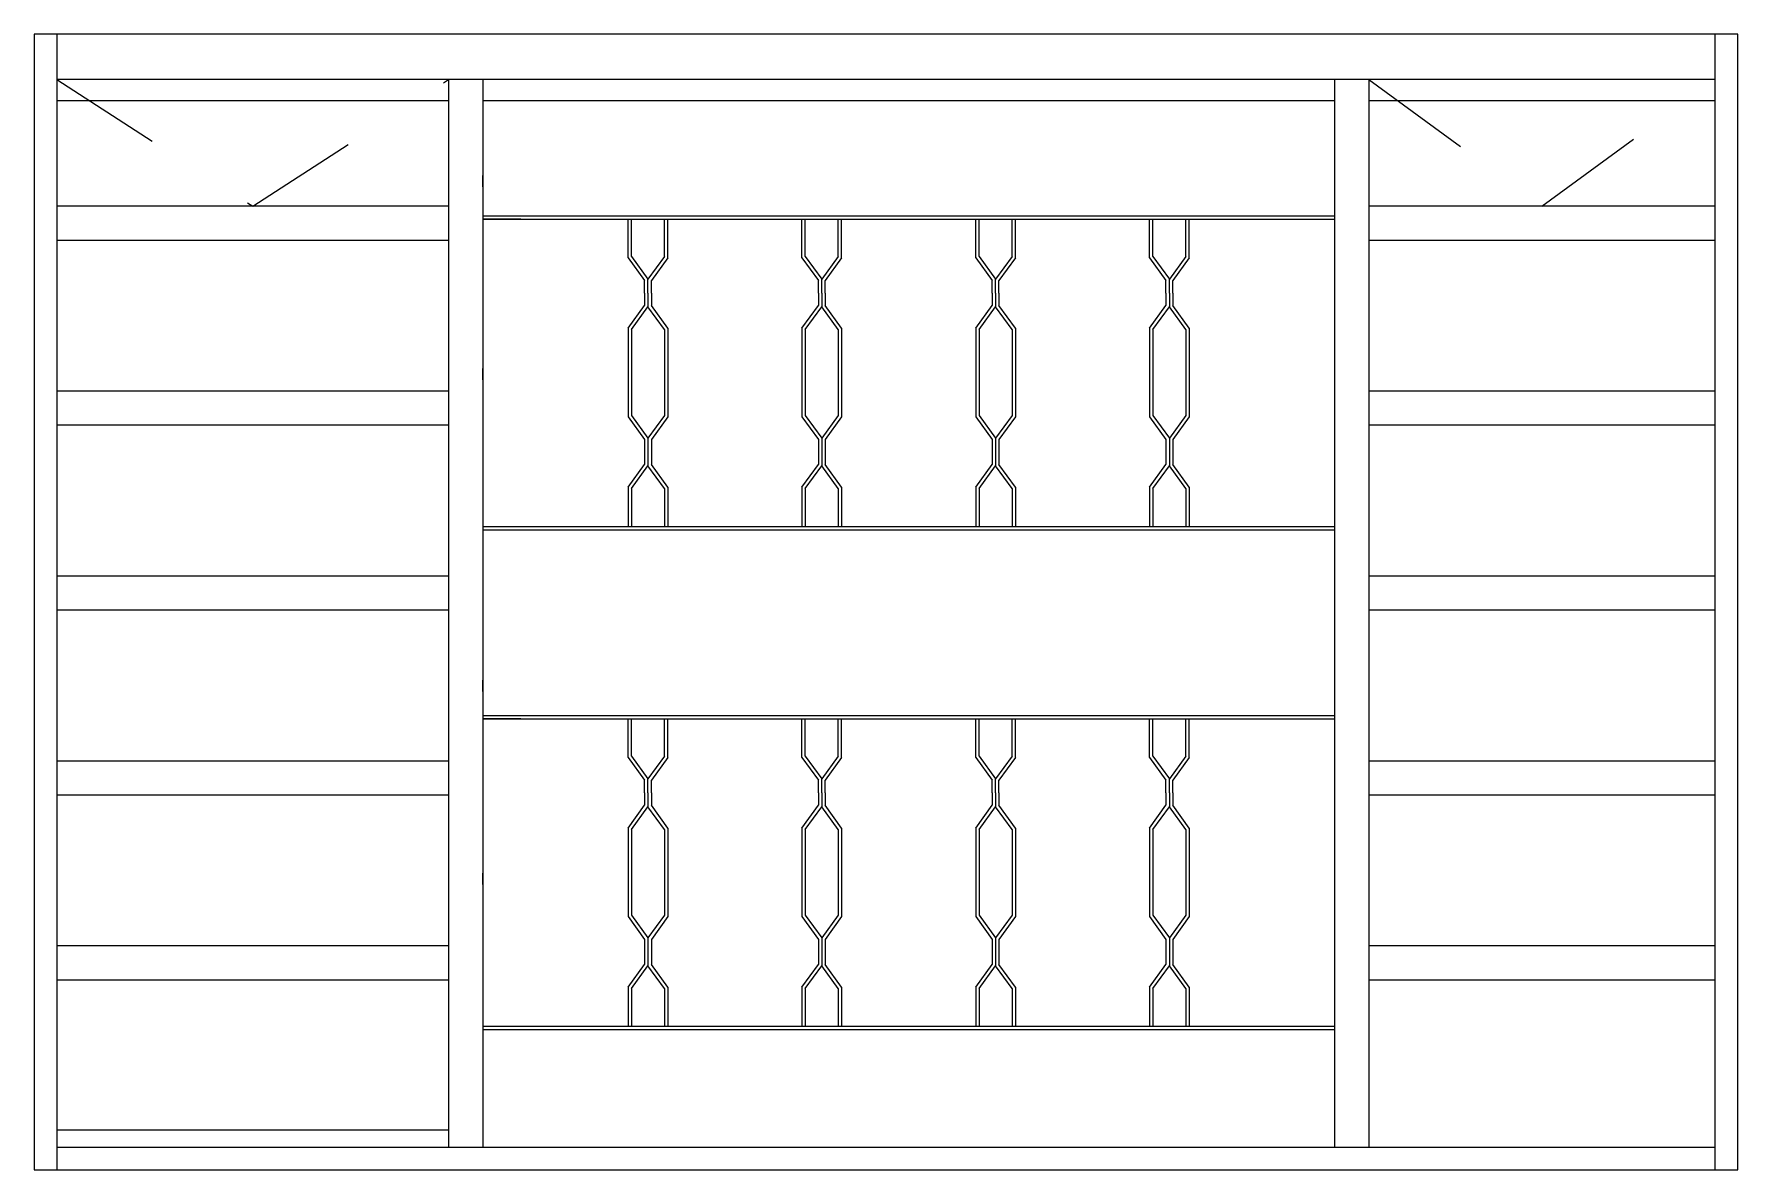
# Model space of a CAD drawing. Header units: millimetres. Extents: x 223.09 to 224.59, y 1323.37 to 1324.37.
import ezdxf

# ---------------------------------------------------------------- set-up
doc = ezdxf.new("R2010")
doc.units = ezdxf.units.MM
doc.header["$LTSCALE"] = 0.5
doc.linetypes.add('HIDDEN2', pattern=[0.1875, 0.125, -0.0625])
doc.layers.add('Gravia_Janelas', color=1, linetype='Continuous')
doc.layers.add('Gravia_Janelas_hidden2', color=1, linetype='HIDDEN2')

msp = doc.modelspace()

# ---------------------------------------------------------------- linework, layer by layer
at = {"layer": 'Gravia_Janelas', "color": 2}
for p, q in [((223.093, 1324.3723), (223.093, 1323.3723)), ((224.593, 1324.3723), (223.093, 1324.3723)), ((224.593, 1323.3723), (224.593, 1324.3723)), ((223.093, 1323.3723), (224.593, 1323.3723))]:
    msp.add_line(p, q, dxfattribs=at)
at = {"layer": 'Gravia_Janelas'}
for p, q in [((223.113, 1324.3723), (223.113, 1323.3723)), ((224.573, 1323.3723), (224.573, 1324.3723)), ((224.573, 1324.3323), (223.113, 1324.3323)), ((224.573, 1324.3323), (223.113, 1324.3323)), ((223.458, 1324.3323), (223.458, 1323.3923)), ((223.488, 1324.3323), (223.488, 1323.3923)), ((224.238, 1324.3323), (224.238, 1323.3923)), ((224.268, 1324.3323), (224.268, 1323.3923)), ((223.458, 1324.3134), (223.113, 1324.3134)), ((224.238, 1324.3134), (223.488, 1324.3134)), ((224.573, 1324.3134), (224.268, 1324.3134)), ((223.488, 1324.2379), (223.488, 1324.2479)), ((223.458, 1324.2207), (223.113, 1324.2207)), ((224.573, 1324.2207), (224.268, 1324.2207)), ((223.488, 1324.2123), (224.238, 1324.2123)), ((223.488, 1324.2093), (224.238, 1324.2093)), ((223.5215, 1324.2093), (223.488, 1324.2093)), ((223.616, 1324.1753), (223.616, 1324.2093)), ((223.619, 1324.1765), (223.619, 1324.2093)), ((223.648, 1324.1765), (223.648, 1324.2093)), ((223.651, 1324.1753), (223.651, 1324.2093)), ((223.769, 1324.1753), (223.769, 1324.2093)), ((223.772, 1324.1765), (223.772, 1324.2093)), ((223.801, 1324.1765), (223.801, 1324.2093)), ((223.804, 1324.1753), (223.804, 1324.2093)), ((223.922, 1324.1753), (223.922, 1324.2093)), ((223.925, 1324.1765), (223.925, 1324.2093)), ((223.954, 1324.1765), (223.954, 1324.2093)), ((223.957, 1324.1753), (223.957, 1324.2093)), ((224.075, 1324.1753), (224.075, 1324.2093)), ((224.078, 1324.1765), (224.078, 1324.2093)), ((224.107, 1324.1765), (224.107, 1324.2093)), ((224.11, 1324.1753), (224.11, 1324.2093)), ((223.458, 1324.1907), (223.113, 1324.1907)), ((224.573, 1324.1907), (224.268, 1324.1907)), ((223.616, 1324.1753), (223.6305, 1324.1553)), ((223.619, 1324.1765), (223.6335, 1324.1565)), ((223.648, 1324.1765), (223.6335, 1324.1565)), ((223.651, 1324.1753), (223.6365, 1324.1553)), ((223.769, 1324.1753), (223.7835, 1324.1553)), ((223.772, 1324.1765), (223.7865, 1324.1565)), ((223.801, 1324.1765), (223.7865, 1324.1565)), ((223.804, 1324.1753), (223.7895, 1324.1553)), ((223.922, 1324.1753), (223.9365, 1324.1553)), ((223.925, 1324.1765), (223.9395, 1324.1565)), ((223.954, 1324.1765), (223.9395, 1324.1565)), ((223.957, 1324.1753), (223.9425, 1324.1553)), ((224.075, 1324.1753), (224.0895, 1324.1553)), ((224.078, 1324.1765), (224.0925, 1324.1565)), ((224.107, 1324.1765), (224.0925, 1324.1565)), ((224.11, 1324.1753), (224.0955, 1324.1553)), ((223.6305, 1324.1443), (223.6305, 1324.1553)), ((223.6335, 1324.1443), (223.6335, 1324.1565)), ((223.6335, 1324.1443), (223.6335, 1324.1565)), ((223.6365, 1324.1443), (223.6365, 1324.1553)), ((223.7835, 1324.1443), (223.7835, 1324.1553)), ((223.7865, 1324.1443), (223.7865, 1324.1565)), ((223.7865, 1324.1443), (223.7865, 1324.1565)), ((223.7895, 1324.1443), (223.7895, 1324.1553)), ((223.9365, 1324.1443), (223.9365, 1324.1553)), ((223.9395, 1324.1443), (223.9395, 1324.1565)), ((223.9395, 1324.1443), (223.9395, 1324.1565)), ((223.9425, 1324.1443), (223.9425, 1324.1553)), ((224.0895, 1324.1443), (224.0895, 1324.1553)), ((224.0925, 1324.1443), (224.0925, 1324.1565)), ((224.0925, 1324.1443), (224.0925, 1324.1565)), ((224.0955, 1324.1443), (224.0955, 1324.1553)), ((223.6305, 1324.1443), (223.6305, 1324.1333)), ((223.6335, 1324.1443), (223.6335, 1324.1321)), ((223.6335, 1324.1443), (223.6335, 1324.1321)), ((223.6365, 1324.1443), (223.6365, 1324.1333)), ((223.7835, 1324.1443), (223.7835, 1324.1333)), ((223.7865, 1324.1443), (223.7865, 1324.1321)), ((223.7865, 1324.1443), (223.7865, 1324.1321)), ((223.7895, 1324.1443), (223.7895, 1324.1333)), ((223.9365, 1324.1443), (223.9365, 1324.1333)), ((223.9395, 1324.1443), (223.9395, 1324.1321)), ((223.9395, 1324.1443), (223.9395, 1324.1321)), ((223.9425, 1324.1443), (223.9425, 1324.1333)), ((224.0895, 1324.1443), (224.0895, 1324.1333)), ((224.0925, 1324.1443), (224.0925, 1324.1321)), ((224.0925, 1324.1443), (224.0925, 1324.1321)), ((224.0955, 1324.1443), (224.0955, 1324.1333)), ((223.616, 1324.1133), (223.6305, 1324.1333)), ((223.619, 1324.1121), (223.6335, 1324.1321)), ((223.648, 1324.1121), (223.6335, 1324.1321)), ((223.651, 1324.1133), (223.6365, 1324.1333)), ((223.769, 1324.1133), (223.7835, 1324.1333)), ((223.772, 1324.1121), (223.7865, 1324.1321)), ((223.801, 1324.1121), (223.7865, 1324.1321)), ((223.804, 1324.1133), (223.7895, 1324.1333)), ((223.922, 1324.1133), (223.9365, 1324.1333)), ((223.925, 1324.1121), (223.9395, 1324.1321)), ((223.954, 1324.1121), (223.9395, 1324.1321)), ((223.957, 1324.1133), (223.9425, 1324.1333)), ((224.075, 1324.1133), (224.0895, 1324.1333)), ((224.078, 1324.1121), (224.0925, 1324.1321)), ((224.107, 1324.1121), (224.0925, 1324.1321)), ((224.11, 1324.1133), (224.0955, 1324.1333)), ((223.616, 1324.1133), (223.616, 1324.0353)), ((223.619, 1324.1121), (223.619, 1324.0365)), ((223.648, 1324.1121), (223.648, 1324.0365)), ((223.651, 1324.1133), (223.651, 1324.0353)), ((223.769, 1324.1133), (223.769, 1324.0353)), ((223.772, 1324.1121), (223.772, 1324.0365)), ((223.801, 1324.1121), (223.801, 1324.0365)), ((223.804, 1324.1133), (223.804, 1324.0353)), ((223.922, 1324.1133), (223.922, 1324.0353)), ((223.925, 1324.1121), (223.925, 1324.0365)), ((223.954, 1324.1121), (223.954, 1324.0365)), ((223.957, 1324.1133), (223.957, 1324.0353)), ((224.075, 1324.1133), (224.075, 1324.0353)), ((224.078, 1324.1121), (224.078, 1324.0365)), ((224.107, 1324.1121), (224.107, 1324.0365)), ((224.11, 1324.1133), (224.11, 1324.0353)), ((223.488, 1324.0679), (223.488, 1324.0779)), ((223.458, 1324.0579), (223.113, 1324.0579)), ((224.573, 1324.0579), (224.268, 1324.0579)), ((223.616, 1324.0353), (223.6305, 1324.0153)), ((223.619, 1324.0365), (223.6335, 1324.0165)), ((223.648, 1324.0365), (223.6335, 1324.0165)), ((223.651, 1324.0353), (223.6365, 1324.0153)), ((223.769, 1324.0353), (223.7835, 1324.0153)), ((223.772, 1324.0365), (223.7865, 1324.0165)), ((223.801, 1324.0365), (223.7865, 1324.0165)), ((223.804, 1324.0353), (223.7895, 1324.0153)), ((223.922, 1324.0353), (223.9365, 1324.0153)), ((223.925, 1324.0365), (223.9395, 1324.0165)), ((223.954, 1324.0365), (223.9395, 1324.0165)), ((223.957, 1324.0353), (223.9425, 1324.0153)), ((224.075, 1324.0353), (224.0895, 1324.0153)), ((224.078, 1324.0365), (224.0925, 1324.0165)), ((224.107, 1324.0365), (224.0925, 1324.0165)), ((224.11, 1324.0353), (224.0955, 1324.0153)), ((223.458, 1324.0279), (223.113, 1324.0279)), ((224.573, 1324.0279), (224.268, 1324.0279)), ((223.6305, 1324.0153), (223.6305, 1324.0043)), ((223.6335, 1324.0165), (223.6335, 1324.0043)), ((223.6335, 1324.0165), (223.6335, 1324.0043)), ((223.6365, 1324.0153), (223.6365, 1324.0043)), ((223.7835, 1324.0153), (223.7835, 1324.0043)), ((223.7865, 1324.0165), (223.7865, 1324.0043)), ((223.7865, 1324.0165), (223.7865, 1324.0043)), ((223.7895, 1324.0153), (223.7895, 1324.0043)), ((223.9365, 1324.0153), (223.9365, 1324.0043)), ((223.9395, 1324.0165), (223.9395, 1324.0043)), ((223.9395, 1324.0165), (223.9395, 1324.0043)), ((223.9425, 1324.0153), (223.9425, 1324.0043)), ((224.0895, 1324.0153), (224.0895, 1324.0043)), ((224.0925, 1324.0165), (224.0925, 1324.0043)), ((224.0925, 1324.0165), (224.0925, 1324.0043)), ((224.0955, 1324.0153), (224.0955, 1324.0043)), ((223.616, 1323.9733), (223.6305, 1323.9933)), ((223.619, 1323.9721), (223.6335, 1323.9921)), ((223.6305, 1324.0043), (223.6305, 1323.9933)), ((223.6335, 1324.0043), (223.6335, 1323.9921)), ((223.6335, 1324.0043), (223.6335, 1323.9921)), ((223.648, 1323.9721), (223.6335, 1323.9921)), ((223.6365, 1324.0043), (223.6365, 1323.9933)), ((223.651, 1323.9733), (223.6365, 1323.9933)), ((223.769, 1323.9733), (223.7835, 1323.9933)), ((223.772, 1323.9721), (223.7865, 1323.9921)), ((223.7835, 1324.0043), (223.7835, 1323.9933)), ((223.7865, 1324.0043), (223.7865, 1323.9921)), ((223.7865, 1324.0043), (223.7865, 1323.9921)), ((223.801, 1323.9721), (223.7865, 1323.9921)), ((223.7895, 1324.0043), (223.7895, 1323.9933)), ((223.804, 1323.9733), (223.7895, 1323.9933)), ((223.922, 1323.9733), (223.9365, 1323.9933)), ((223.925, 1323.9721), (223.9395, 1323.9921)), ((223.9365, 1324.0043), (223.9365, 1323.9933)), ((223.9395, 1324.0043), (223.9395, 1323.9921)), ((223.9395, 1324.0043), (223.9395, 1323.9921)), ((223.954, 1323.9721), (223.9395, 1323.9921)), ((223.9425, 1324.0043), (223.9425, 1323.9933)), ((223.957, 1323.9733), (223.9425, 1323.9933)), ((224.075, 1323.9733), (224.0895, 1323.9933)), ((224.078, 1323.9721), (224.0925, 1323.9921)), ((224.0895, 1324.0043), (224.0895, 1323.9933)), ((224.0925, 1324.0043), (224.0925, 1323.9921)), ((224.0925, 1324.0043), (224.0925, 1323.9921)), ((224.107, 1323.9721), (224.0925, 1323.9921)), ((224.0955, 1324.0043), (224.0955, 1323.9933)), ((224.11, 1323.9733), (224.0955, 1323.9933)), ((223.616, 1323.9733), (223.616, 1323.9393)), ((223.619, 1323.9721), (223.619, 1323.9393)), ((223.648, 1323.9721), (223.648, 1323.9393)), ((223.651, 1323.9733), (223.651, 1323.9393)), ((223.769, 1323.9733), (223.769, 1323.9393)), ((223.772, 1323.9721), (223.772, 1323.9393)), ((223.801, 1323.9721), (223.801, 1323.9393)), ((223.804, 1323.9733), (223.804, 1323.9393)), ((223.922, 1323.9733), (223.922, 1323.9393)), ((223.925, 1323.9721), (223.925, 1323.9393)), ((223.954, 1323.9721), (223.954, 1323.9393)), ((223.957, 1323.9733), (223.957, 1323.9393)), ((224.075, 1323.9733), (224.075, 1323.9393)), ((224.078, 1323.9721), (224.078, 1323.9393)), ((224.107, 1323.9721), (224.107, 1323.9393)), ((224.11, 1323.9733), (224.11, 1323.9393)), ((223.488, 1323.9388), (224.238, 1323.9388)), ((223.488, 1323.9358), (224.238, 1323.9358)), ((223.488, 1323.9079), (223.488, 1323.8979)), ((223.458, 1323.8951), (223.113, 1323.8951)), ((224.573, 1323.8951), (224.268, 1323.8951)), ((223.458, 1323.8651), (223.113, 1323.8651)), ((224.573, 1323.8651), (224.268, 1323.8651)), ((223.488, 1323.7936), (223.488, 1323.8036)), ((223.488, 1323.7723), (224.238, 1323.7723)), ((223.5215, 1323.7693), (223.488, 1323.7693)), ((223.488, 1323.7693), (224.238, 1323.7693)), ((223.616, 1323.7353), (223.616, 1323.7693)), ((223.619, 1323.7365), (223.619, 1323.7693)), ((223.648, 1323.7365), (223.648, 1323.7693)), ((223.651, 1323.7353), (223.651, 1323.7693)), ((223.769, 1323.7353), (223.769, 1323.7693)), ((223.772, 1323.7365), (223.772, 1323.7693)), ((223.801, 1323.7365), (223.801, 1323.7693)), ((223.804, 1323.7353), (223.804, 1323.7693)), ((223.922, 1323.7353), (223.922, 1323.7693)), ((223.925, 1323.7365), (223.925, 1323.7693)), ((223.954, 1323.7365), (223.954, 1323.7693)), ((223.957, 1323.7353), (223.957, 1323.7693)), ((224.075, 1323.7353), (224.075, 1323.7693)), ((224.078, 1323.7365), (224.078, 1323.7693)), ((224.107, 1323.7365), (224.107, 1323.7693)), ((224.11, 1323.7353), (224.11, 1323.7693)), ((223.616, 1323.7353), (223.6305, 1323.7153)), ((223.619, 1323.7365), (223.6335, 1323.7165)), ((223.648, 1323.7365), (223.6335, 1323.7165)), ((223.651, 1323.7353), (223.6365, 1323.7153)), ((223.769, 1323.7353), (223.7835, 1323.7153)), ((223.772, 1323.7365), (223.7865, 1323.7165)), ((223.801, 1323.7365), (223.7865, 1323.7165)), ((223.804, 1323.7353), (223.7895, 1323.7153)), ((223.922, 1323.7353), (223.9365, 1323.7153)), ((223.925, 1323.7365), (223.9395, 1323.7165)), ((223.954, 1323.7365), (223.9395, 1323.7165)), ((223.957, 1323.7353), (223.9425, 1323.7153)), ((224.075, 1323.7353), (224.0895, 1323.7153)), ((224.078, 1323.7365), (224.0925, 1323.7165)), ((224.107, 1323.7365), (224.0925, 1323.7165)), ((224.11, 1323.7353), (224.0955, 1323.7153)), ((223.458, 1323.7323), (223.113, 1323.7323)), ((224.573, 1323.7323), (224.268, 1323.7323)), ((223.6305, 1323.7043), (223.6305, 1323.7153)), ((223.6335, 1323.7043), (223.6335, 1323.7165)), ((223.6335, 1323.7043), (223.6335, 1323.7165)), ((223.6365, 1323.7043), (223.6365, 1323.7153)), ((223.7835, 1323.7043), (223.7835, 1323.7153)), ((223.7865, 1323.7043), (223.7865, 1323.7165)), ((223.7865, 1323.7043), (223.7865, 1323.7165)), ((223.7895, 1323.7043), (223.7895, 1323.7153)), ((223.9365, 1323.7043), (223.9365, 1323.7153)), ((223.9395, 1323.7043), (223.9395, 1323.7165)), ((223.9395, 1323.7043), (223.9395, 1323.7165)), ((223.9425, 1323.7043), (223.9425, 1323.7153)), ((224.0895, 1323.7043), (224.0895, 1323.7153)), ((224.0925, 1323.7043), (224.0925, 1323.7165)), ((224.0925, 1323.7043), (224.0925, 1323.7165)), ((224.0955, 1323.7043), (224.0955, 1323.7153)), ((223.458, 1323.7023), (223.113, 1323.7023)), ((223.616, 1323.6733), (223.6305, 1323.6933)), ((223.619, 1323.6721), (223.6335, 1323.6921)), ((223.6305, 1323.7043), (223.6305, 1323.6933)), ((223.6335, 1323.7043), (223.6335, 1323.6921)), ((223.6335, 1323.7043), (223.6335, 1323.6921)), ((223.648, 1323.6721), (223.6335, 1323.6921)), ((223.6365, 1323.7043), (223.6365, 1323.6933)), ((223.651, 1323.6733), (223.6365, 1323.6933)), ((223.769, 1323.6733), (223.7835, 1323.6933)), ((223.772, 1323.6721), (223.7865, 1323.6921)), ((223.7835, 1323.7043), (223.7835, 1323.6933)), ((223.7865, 1323.7043), (223.7865, 1323.6921)), ((223.7865, 1323.7043), (223.7865, 1323.6921)), ((223.801, 1323.6721), (223.7865, 1323.6921)), ((223.7895, 1323.7043), (223.7895, 1323.6933)), ((223.804, 1323.6733), (223.7895, 1323.6933)), ((223.922, 1323.6733), (223.9365, 1323.6933)), ((223.925, 1323.6721), (223.9395, 1323.6921)), ((223.9365, 1323.7043), (223.9365, 1323.6933)), ((223.9395, 1323.7043), (223.9395, 1323.6921)), ((223.9395, 1323.7043), (223.9395, 1323.6921)), ((223.954, 1323.6721), (223.9395, 1323.6921)), ((223.9425, 1323.7043), (223.9425, 1323.6933)), ((223.957, 1323.6733), (223.9425, 1323.6933)), ((224.075, 1323.6733), (224.0895, 1323.6933)), ((224.078, 1323.6721), (224.0925, 1323.6921)), ((224.0895, 1323.7043), (224.0895, 1323.6933)), ((224.0925, 1323.7043), (224.0925, 1323.6921)), ((224.0925, 1323.7043), (224.0925, 1323.6921)), ((224.107, 1323.6721), (224.0925, 1323.6921)), ((224.0955, 1323.7043), (224.0955, 1323.6933)), ((224.11, 1323.6733), (224.0955, 1323.6933)), ((224.573, 1323.7023), (224.268, 1323.7023)), ((223.616, 1323.6733), (223.616, 1323.5953)), ((223.619, 1323.6721), (223.619, 1323.5965)), ((223.648, 1323.6721), (223.648, 1323.5965)), ((223.651, 1323.6733), (223.651, 1323.5953)), ((223.769, 1323.6733), (223.769, 1323.5953)), ((223.772, 1323.6721), (223.772, 1323.5965)), ((223.801, 1323.6721), (223.801, 1323.5965)), ((223.804, 1323.6733), (223.804, 1323.5953)), ((223.922, 1323.6733), (223.922, 1323.5953)), ((223.925, 1323.6721), (223.925, 1323.5965)), ((223.954, 1323.6721), (223.954, 1323.5965)), ((223.957, 1323.6733), (223.957, 1323.5953)), ((224.075, 1323.6733), (224.075, 1323.5953)), ((224.078, 1323.6721), (224.078, 1323.5965)), ((224.107, 1323.6721), (224.107, 1323.5965)), ((224.11, 1323.6733), (224.11, 1323.5953)), ((223.488, 1323.6236), (223.488, 1323.6336)), ((223.616, 1323.5953), (223.6305, 1323.5753)), ((223.619, 1323.5965), (223.6335, 1323.5765)), ((223.648, 1323.5965), (223.6335, 1323.5765)), ((223.651, 1323.5953), (223.6365, 1323.5753)), ((223.769, 1323.5953), (223.7835, 1323.5753)), ((223.772, 1323.5965), (223.7865, 1323.5765)), ((223.801, 1323.5965), (223.7865, 1323.5765)), ((223.804, 1323.5953), (223.7895, 1323.5753)), ((223.922, 1323.5953), (223.9365, 1323.5753)), ((223.925, 1323.5965), (223.9395, 1323.5765)), ((223.954, 1323.5965), (223.9395, 1323.5765)), ((223.957, 1323.5953), (223.9425, 1323.5753)), ((224.075, 1323.5953), (224.0895, 1323.5753)), ((224.078, 1323.5965), (224.0925, 1323.5765)), ((224.107, 1323.5965), (224.0925, 1323.5765)), ((224.11, 1323.5953), (224.0955, 1323.5753)), ((223.6305, 1323.5753), (223.6305, 1323.5643)), ((223.6335, 1323.5765), (223.6335, 1323.5643)), ((223.6335, 1323.5765), (223.6335, 1323.5643)), ((223.6365, 1323.5753), (223.6365, 1323.5643)), ((223.7835, 1323.5753), (223.7835, 1323.5643)), ((223.7865, 1323.5765), (223.7865, 1323.5643)), ((223.7865, 1323.5765), (223.7865, 1323.5643)), ((223.7895, 1323.5753), (223.7895, 1323.5643)), ((223.9365, 1323.5753), (223.9365, 1323.5643)), ((223.9395, 1323.5765), (223.9395, 1323.5643)), ((223.9395, 1323.5765), (223.9395, 1323.5643)), ((223.9425, 1323.5753), (223.9425, 1323.5643)), ((224.0895, 1323.5753), (224.0895, 1323.5643)), ((224.0925, 1323.5765), (224.0925, 1323.5643)), ((224.0925, 1323.5765), (224.0925, 1323.5643)), ((224.0955, 1323.5753), (224.0955, 1323.5643)), ((223.458, 1323.5695), (223.113, 1323.5695)), ((223.6305, 1323.5643), (223.6305, 1323.5533)), ((223.6335, 1323.5643), (223.6335, 1323.5521)), ((223.6335, 1323.5643), (223.6335, 1323.5521)), ((223.6365, 1323.5643), (223.6365, 1323.5533)), ((223.7835, 1323.5643), (223.7835, 1323.5533)), ((223.7865, 1323.5643), (223.7865, 1323.5521)), ((223.7865, 1323.5643), (223.7865, 1323.5521)), ((223.7895, 1323.5643), (223.7895, 1323.5533)), ((223.9365, 1323.5643), (223.9365, 1323.5533)), ((223.9395, 1323.5643), (223.9395, 1323.5521)), ((223.9395, 1323.5643), (223.9395, 1323.5521)), ((223.9425, 1323.5643), (223.9425, 1323.5533)), ((224.0895, 1323.5643), (224.0895, 1323.5533)), ((224.0925, 1323.5643), (224.0925, 1323.5521)), ((224.0925, 1323.5643), (224.0925, 1323.5521)), ((224.0955, 1323.5643), (224.0955, 1323.5533)), ((224.573, 1323.5695), (224.268, 1323.5695)), ((223.616, 1323.5333), (223.6305, 1323.5533)), ((223.619, 1323.5321), (223.6335, 1323.5521)), ((223.648, 1323.5321), (223.6335, 1323.5521)), ((223.651, 1323.5333), (223.6365, 1323.5533)), ((223.769, 1323.5333), (223.7835, 1323.5533)), ((223.772, 1323.5321), (223.7865, 1323.5521)), ((223.801, 1323.5321), (223.7865, 1323.5521)), ((223.804, 1323.5333), (223.7895, 1323.5533)), ((223.922, 1323.5333), (223.9365, 1323.5533)), ((223.925, 1323.5321), (223.9395, 1323.5521)), ((223.954, 1323.5321), (223.9395, 1323.5521)), ((223.957, 1323.5333), (223.9425, 1323.5533)), ((224.075, 1323.5333), (224.0895, 1323.5533)), ((224.078, 1323.5321), (224.0925, 1323.5521)), ((224.107, 1323.5321), (224.0925, 1323.5521)), ((224.11, 1323.5333), (224.0955, 1323.5533)), ((223.458, 1323.5395), (223.113, 1323.5395)), ((223.616, 1323.5333), (223.616, 1323.4993)), ((223.619, 1323.5321), (223.619, 1323.4993)), ((223.648, 1323.5321), (223.648, 1323.4993)), ((223.651, 1323.5333), (223.651, 1323.4993)), ((223.769, 1323.5333), (223.769, 1323.4993)), ((223.772, 1323.5321), (223.772, 1323.4993)), ((223.801, 1323.5321), (223.801, 1323.4993)), ((223.804, 1323.5333), (223.804, 1323.4993)), ((223.922, 1323.5333), (223.922, 1323.4993)), ((223.925, 1323.5321), (223.925, 1323.4993)), ((223.954, 1323.5321), (223.954, 1323.4993)), ((223.957, 1323.5333), (223.957, 1323.4993)), ((224.075, 1323.5333), (224.075, 1323.4993)), ((224.078, 1323.5321), (224.078, 1323.4993)), ((224.107, 1323.5321), (224.107, 1323.4993)), ((224.11, 1323.5333), (224.11, 1323.4993)), ((224.573, 1323.5395), (224.268, 1323.5395)), ((223.488, 1323.4988), (224.238, 1323.4988)), ((223.488, 1323.4958), (224.238, 1323.4958)), ((223.488, 1323.4636), (223.488, 1323.4536)), ((223.458, 1323.4073), (223.113, 1323.4073)), ((223.113, 1323.3923), (224.573, 1323.3923))]:
    msp.add_line(p, q, dxfattribs=at)
at = {"layer": 'Gravia_Janelas_hidden2'}
for p, q in [((223.113, 1324.3323), (223.2855, 1324.2207)), ((223.2855, 1324.2207), (223.458, 1324.3323)), ((224.268, 1324.3323), (224.4205, 1324.2207)), ((224.4205, 1324.2207), (224.573, 1324.3323))]:
    msp.add_line(p, q, dxfattribs=at)

doc.saveas('drawing.dxf')
